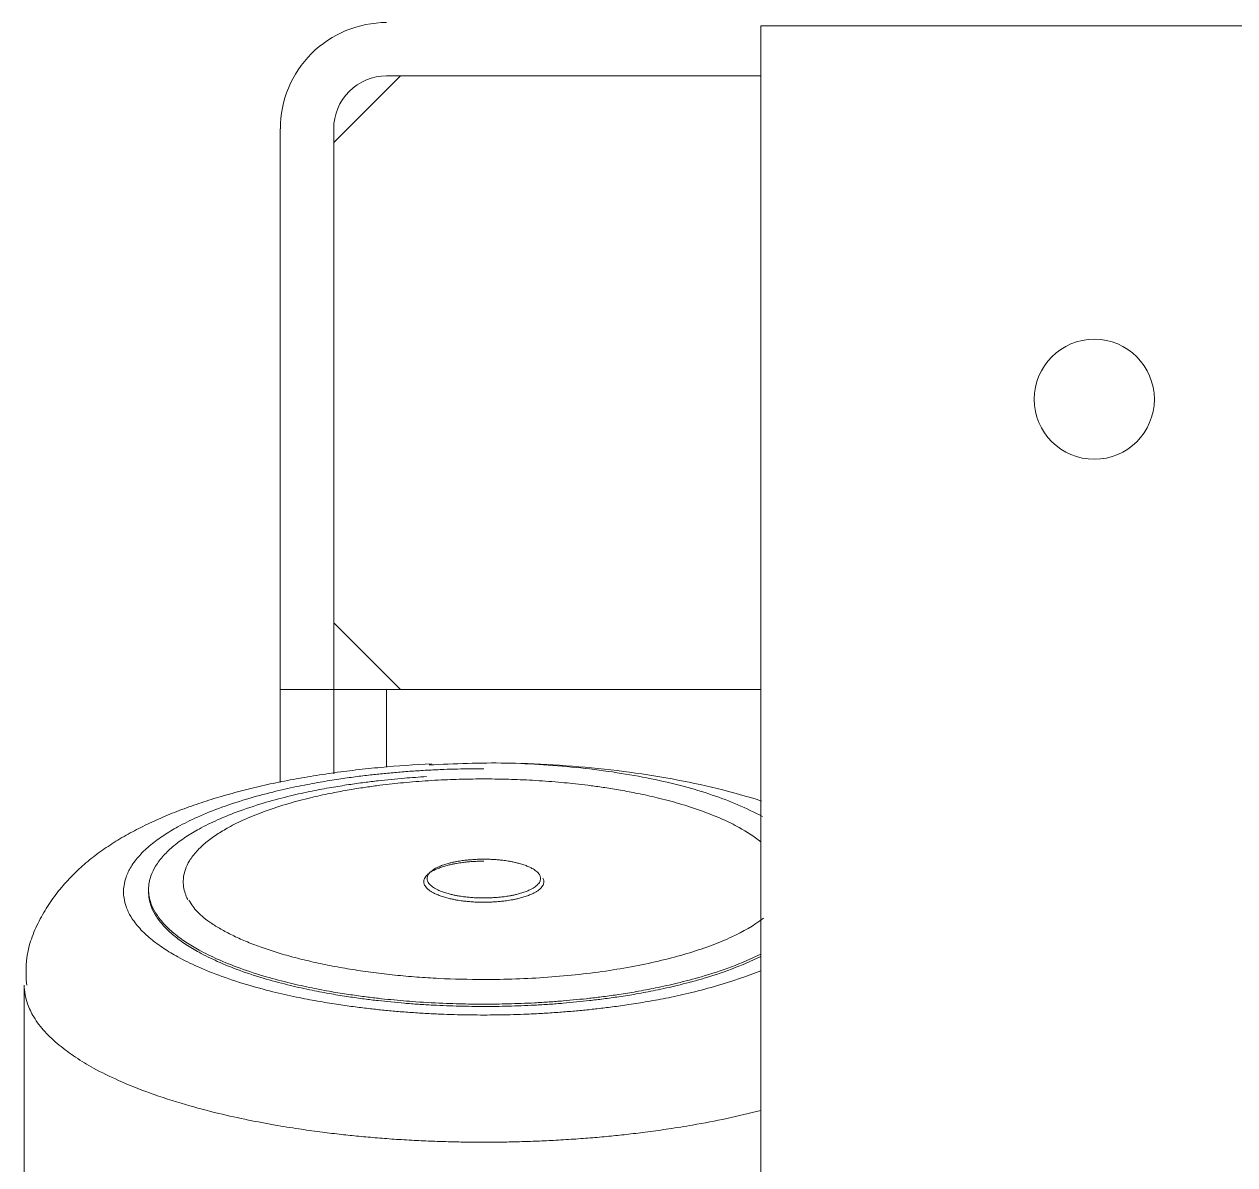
# Model space of a CAD drawing. Header units: millimetres. Extents: x 2179 to 48742, y 3478 to 161002.
# Drawn here: x 33065.2 to 33246.6, y 141957.1 to 142128.1 of the extents above; entities that cross this region are included whole.
import ezdxf

# ---------------------------------------------------------------- set-up
doc = ezdxf.new("R2010")
doc.units = ezdxf.units.MM
for name, color, linetype, lineweight in [('0-1', 7, 'Continuous', 9), ('Tenká-1', 7, 'Continuous', 9), ('Tečkovaná-1', 7, 'Continuous', 9)]:
    doc.layers.add(name, color=color, linetype=linetype, lineweight=lineweight)
doc.layers.add('2966-1_navrh dispozice stroju-HK_02_dwg-1', color=7, linetype='Continuous', lineweight=9, true_color=0x919191)

# ---------------------------------------------------------------- blocks, each defined once
blk = doc.blocks.new('2966-1_navrh dispozice stroju-HK_02_dwg-876232-1NP _ stroje')
at = {"layer": '0-1'}
for p, q in [((-61051.47, 56242.95), (-61052.55, 56241.17)), ((-61048.8, 56220.34), (-61060.75, 56227.52)), ((-61045.2, 56195.13), (-61044.9, 56194.95)), ((-61042.51, 56171.78), (-60999.42, 56145.88))]:
    blk.add_line(p, q, dxfattribs=at)
at = {"layer": '0-1', "flags": 128}
blk.add_lwpolyline([(-60557.66, 56219.14), (-60650.4, 56064.87), (-61108.93, 56340.5), (-61016.2, 56494.77)], close=True, dxfattribs=at)
blk.add_lwpolyline([(-61042.54, 56235.16), (-61052.55, 56241.17), (-61056.63, 56234.38), (-61045.76, 56227.85)], dxfattribs=at)
at = {"layer": '0-1'}
blk.add_circle((-61035.18, 56354.5), 9, dxfattribs=at)
for points, knots in [([(-61009.23, 56280.72), (-61012.7, 56277.68), (-61017.66, 56272.62), (-61025.46, 56263.25), (-61029.86, 56257.06), (-61032.64, 56252.76)], [0, 0, 0, 0, 0.378286, 0.579551, 1, 1, 1, 1]), ([(-61007.17, 56279.62), (-61009.53, 56278.25), (-61012.96, 56275.71), (-61017.31, 56271.73), (-61020.72, 56268.21), (-61024.13, 56264.3), (-61027.5, 56260.05), (-61030.77, 56255.54), (-61034.98, 56249.21), (-61037.74, 56244.18), (-61039.55, 56240.8)], [0, 0, 0, 0, 0.160061, 0.249648, 0.345678, 0.447405, 0.554106, 0.664048, 0.77467, 1, 1, 1, 1]), ([(-61004.07, 56277.46), (-61005.29, 56277.02), (-61007.27, 56276.03), (-61010.05, 56274.24), (-61012.64, 56272.27), (-61015.24, 56270), (-61017.64, 56267.67), (-61019.71, 56265.49), (-61021.48, 56263.5), (-61023.01, 56261.7), (-61024.34, 56260.05), (-61025.51, 56258.55), (-61026.6, 56257.1), (-61027.67, 56255.65), (-61028.76, 56254.11), (-61029.83, 56252.55), (-61030.84, 56251.02), (-61031.78, 56249.56), (-61032.67, 56248.15), (-61033.52, 56246.75), (-61034.36, 56245.34), (-61035.19, 56243.89), (-61036.04, 56242.38), (-61036.91, 56240.76), (-61037.79, 56239.08), (-61038.64, 56237.4), (-61039.42, 56235.77), (-61040.19, 56234.13), (-61040.96, 56232.39), (-61041.79, 56230.44), (-61042.67, 56228.24), (-61043.6, 56225.75), (-61044.55, 56222.91), (-61045.48, 56219.69), (-61046.27, 56216.32), (-61046.79, 56213.12), (-61047.02, 56210.43), (-61047.03, 56208.16), (-61046.85, 56206.17), (-61046.45, 56204.3), (-61045.83, 56202.69), (-61045.04, 56201.48), (-61044.26, 56200.69), (-61043.53, 56200.18), (-61042.47, 56199.64), (-61041.56, 56199.45), (-61040.91, 56199.4)], [0, 0, 0, 0, 0.040343, 0.068753, 0.1029, 0.141436, 0.176265, 0.207277, 0.234776, 0.25921, 0.281048, 0.300716, 0.318586, 0.337359, 0.356956, 0.377378, 0.396302, 0.414185, 0.431413, 0.448322, 0.465232, 0.482459, 0.500343, 0.519266, 0.539689, 0.559285, 0.578059, 0.595929, 0.615597, 0.637435, 0.661869, 0.689367, 0.72038, 0.755208, 0.793745, 0.827892, 0.856302, 0.877716, 0.898582, 0.918475, 0.937129, 0.951881, 0.963141, 0.971358, 0.979576, 1, 1, 1, 1]), ([(-60994.03, 56271.89), (-60993.83, 56270.07), (-60993.91, 56267.16), (-60994.51, 56263.13), (-60995.27, 56259.69), (-60996.31, 56255.99), (-60997.62, 56252.08), (-60999.2, 56248.02), (-61001.03, 56243.84), (-61003.78, 56238.17), (-61006.09, 56233.99), (-61007.74, 56231.25)], [0, 0, 0, 0, 0.12629, 0.199728, 0.280982, 0.369652, 0.464646, 0.565039, 0.67034, 0.779253, 1, 1, 1, 1]), ([(-61034.84, 56247.54), (-61035.52, 56246.41), (-61036.53, 56244.68), (-61037.86, 56242.3), (-61038.91, 56240.36), (-61039.96, 56238.35), (-61040.97, 56236.33), (-61041.91, 56234.38), (-61042.83, 56232.42), (-61043.76, 56230.33), (-61044.75, 56228), (-61045.81, 56225.36), (-61046.92, 56222.37), (-61048.06, 56218.96), (-61049.18, 56215.11), (-61050.12, 56211.07), (-61050.75, 56207.23), (-61051.02, 56204.01), (-61051.03, 56201.29), (-61050.82, 56198.9), (-61050.34, 56196.66), (-61049.59, 56194.73), (-61048.65, 56193.28), (-61047.72, 56192.34), (-61046.84, 56191.72), (-61045.89, 56191.24), (-61044.62, 56190.86), (-61042.89, 56190.71), (-61040.84, 56190.95), (-61038.64, 56191.58), (-61036.43, 56192.51), (-61034.03, 56193.79), (-61031.31, 56195.55), (-61028.21, 56197.91), (-61025.09, 56200.63), (-61022.21, 56203.43), (-61019.74, 56206.03), (-61017.62, 56208.42), (-61015.79, 56210.59), (-61014.19, 56212.56), (-61012.78, 56214.36), (-61011.48, 56216.09), (-61010.2, 56217.83), (-61008.89, 56219.68), (-61007.61, 56221.55), (-61006.39, 56223.38), (-61005.26, 56225.13), (-61004.2, 56226.83), (-61003.18, 56228.5), (-61002.18, 56230.19), (-61001.18, 56231.93), (-61000.16, 56233.74), (-60999.11, 56235.68), (-60998.07, 56237.69), (-60997.05, 56239.71), (-60996.11, 56241.66), (-60995.19, 56243.62), (-60994.26, 56245.71), (-60993.27, 56248.05), (-60992.21, 56250.68), (-60991.1, 56253.67), (-60989.96, 56257.08), (-60988.62, 56261.71), (-60987.85, 56265.25), (-60987.5, 56267.5)], [0, 0, 0, 0, 0.024172, 0.036836, 0.050235, 0.064696, 0.078573, 0.091866, 0.10452, 0.118447, 0.13391, 0.151212, 0.170684, 0.192644, 0.217306, 0.244594, 0.268773, 0.28889, 0.304053, 0.318828, 0.332915, 0.346124, 0.35657, 0.364543, 0.370362, 0.37618, 0.384153, 0.394599, 0.407808, 0.421895, 0.43667, 0.451833, 0.47195, 0.496129, 0.523417, 0.548079, 0.570039, 0.589511, 0.606813, 0.622276, 0.636203, 0.648857, 0.66215, 0.676027, 0.690488, 0.703887, 0.716551, 0.728749, 0.740723, 0.752697, 0.764895, 0.777559, 0.790958, 0.805419, 0.819296, 0.832589, 0.845243, 0.85917, 0.874633, 0.891935, 0.911407, 0.933367, 0.958029, 1, 1, 1, 1]), ([(-61044.9, 56194.95), (-61044.3, 56194.59), (-61043.14, 56194.16), (-61041.23, 56193.99), (-61039.33, 56194.22), (-61037.27, 56194.8), (-61035.22, 56195.67), (-61032.99, 56196.87), (-61030.46, 56198.5), (-61027.57, 56200.69), (-61024.67, 56203.23), (-61021.99, 56205.83), (-61019.69, 56208.26), (-61017.72, 56210.47), (-61016.01, 56212.49), (-61014.52, 56214.33), (-61013.22, 56216), (-61012, 56217.61), (-61010.81, 56219.24), (-61009.59, 56220.95), (-61008.4, 56222.69), (-61007.27, 56224.4), (-61006.22, 56226.03), (-61005.23, 56227.61), (-61004.28, 56229.17), (-61003.34, 56230.74), (-61002.42, 56232.35), (-61001.47, 56234.04), (-61000.5, 56235.84), (-60999.52, 56237.71), (-60998.57, 56239.6), (-60997.7, 56241.41), (-60996.85, 56243.24), (-60995.98, 56245.18), (-60995.06, 56247.35), (-60994.07, 56249.8), (-60993.04, 56252.59), (-60991.98, 56255.76), (-60990.44, 56261.07), (-60989.58, 56265.43), (-60989.32, 56268.6)], [0, 0, 0, 0, 0.021201, 0.03726, 0.057566, 0.079222, 0.101936, 0.125247, 0.156174, 0.193345, 0.235295, 0.273209, 0.306969, 0.336903, 0.363502, 0.387274, 0.408684, 0.428137, 0.448573, 0.469906, 0.492137, 0.512737, 0.532205, 0.550958, 0.569366, 0.587773, 0.606526, 0.625994, 0.646594, 0.668825, 0.690158, 0.710594, 0.730047, 0.751458, 0.77523, 0.801828, 0.831763, 0.865522, 0.903436, 1, 1, 1, 1]), ([(-61010.14, 56220.79), (-61009.25, 56222.05), (-61008.03, 56223.86), (-61006.52, 56226.21), (-61005.53, 56227.78), (-61004.57, 56229.34), (-61003.64, 56230.92), (-61002.71, 56232.53), (-61001.77, 56234.22), (-61000.79, 56236.02), (-60999.82, 56237.89), (-60998.87, 56239.77), (-60998, 56241.59), (-60997.14, 56243.41), (-60996.28, 56245.36), (-60995.35, 56247.53), (-60994.37, 56249.98), (-60993.34, 56252.77), (-60992.28, 56255.94), (-60990.73, 56261.25), (-60989.88, 56265.6), (-60989.62, 56268.78)], [0, 0, 0, 0, 0.087639, 0.124091, 0.159205, 0.193671, 0.228138, 0.263252, 0.299703, 0.338275, 0.379901, 0.419845, 0.45811, 0.494535, 0.534624, 0.579135, 0.628939, 0.684989, 0.748202, 0.819192, 1, 1, 1, 1]), ([(-61042.52, 56171.79), (-61041.7, 56171.29), (-61040.1, 56170.69), (-61037.49, 56170.47), (-61034.87, 56170.77), (-61032.06, 56171.58), (-61029.25, 56172.76), (-61026.18, 56174.4), (-61022.72, 56176.64), (-61018.76, 56179.65), (-61014.79, 56183.12), (-61011.11, 56186.69), (-61007.96, 56190.02), (-61005.25, 56193.06), (-61002.91, 56195.82), (-61000.88, 56198.34), (-60999.08, 56200.64), (-60997.42, 56202.84), (-60995.79, 56205.07), (-60994.12, 56207.42), (-60992.48, 56209.81), (-60990.93, 56212.15), (-60989.49, 56214.38), (-60988.13, 56216.54), (-60986.83, 56218.68), (-60985.55, 56220.83), (-60984.28, 56223.05), (-60982.98, 56225.36), (-60981.65, 56227.83), (-60980.31, 56230.4), (-60979.01, 56232.97), (-60977.81, 56235.46), (-60976.64, 56237.96), (-60975.46, 56240.63), (-60974.19, 56243.6), (-60972.05, 56248.94), (-60970.52, 56253.37), (-60969.53, 56256.7)], [0, 0, 0, 0, 0.024185, 0.042454, 0.065555, 0.090191, 0.116031, 0.14255, 0.177733, 0.22002, 0.267743, 0.310874, 0.34928, 0.383334, 0.413593, 0.440636, 0.464993, 0.487123, 0.510372, 0.534641, 0.559931, 0.583366, 0.605513, 0.626847, 0.647788, 0.668729, 0.690063, 0.712209, 0.735644, 0.760935, 0.785203, 0.808452, 0.830582, 0.854939, 0.881982, 0.912242, 1, 1, 1, 1]), ([(-61016.34, 56246.33), (-61016.38, 56246.36), (-61016.49, 56246.41), (-61016.69, 56246.47), (-61016.96, 56246.5), (-61017.28, 56246.46), (-61017.63, 56246.36), (-61017.98, 56246.21), (-61018.35, 56246.01), (-61018.78, 56245.73), (-61019.27, 56245.36), (-61019.76, 56244.93), (-61020.21, 56244.49), (-61020.6, 56244.08), (-61020.94, 56243.71), (-61021.23, 56243.37), (-61021.48, 56243.06), (-61021.7, 56242.77), (-61021.9, 56242.5), (-61022.1, 56242.23), (-61022.31, 56241.94), (-61022.51, 56241.64), (-61022.7, 56241.35), (-61022.88, 56241.08), (-61023.05, 56240.81), (-61023.21, 56240.55), (-61023.37, 56240.28), (-61023.52, 56240.01), (-61023.68, 56239.72), (-61023.85, 56239.42), (-61024.01, 56239.1), (-61024.17, 56238.78), (-61024.32, 56238.48), (-61024.47, 56238.17), (-61024.61, 56237.84), (-61024.77, 56237.47), (-61024.94, 56237.06), (-61025.11, 56236.58), (-61025.29, 56236.05), (-61025.47, 56235.44), (-61025.61, 56234.81), (-61025.71, 56234.2), (-61025.76, 56233.69), (-61025.76, 56233.27), (-61025.72, 56232.89), (-61025.65, 56232.54), (-61025.53, 56232.23), (-61025.38, 56232.01), (-61025.24, 56231.86), (-61025.14, 56231.79), (-61025.1, 56231.76)], [0.5, 0.5, 0.5, 0.5, 0.5039278, 0.5093096, 0.5163608, 0.525277, 0.5347857, 0.5447592, 0.5549947, 0.568574, 0.5848954, 0.603315, 0.6199622, 0.6347856, 0.6479293, 0.6596084, 0.6700462, 0.6794473, 0.6879888, 0.696962, 0.7063289, 0.7160903, 0.7251354, 0.7336833, 0.7419175, 0.75, 0.7580825, 0.7663167, 0.7748646, 0.7839097, 0.7936711, 0.803038, 0.8120112, 0.8205527, 0.8299538, 0.8403916, 0.8520707, 0.8652144, 0.8800378, 0.896685, 0.9151046, 0.931426, 0.9450053, 0.9552408, 0.9652143, 0.974723, 0.9836392, 0.9906904, 0.9960722, 1, 1, 1, 1]), ([(-61025.1, 56231.76), (-61025.05, 56231.74), (-61024.95, 56231.68), (-61024.75, 56231.62), (-61024.48, 56231.6), (-61024.15, 56231.64), (-61023.81, 56231.74), (-61023.46, 56231.88), (-61023.08, 56232.09), (-61022.65, 56232.36), (-61022.17, 56232.73), (-61021.68, 56233.16), (-61021.22, 56233.6), (-61020.83, 56234.01), (-61020.5, 56234.39), (-61020.21, 56234.73), (-61019.96, 56235.04), (-61019.74, 56235.32), (-61019.53, 56235.6), (-61019.33, 56235.87), (-61019.12, 56236.16), (-61018.92, 56236.46), (-61018.73, 56236.74), (-61018.55, 56237.02), (-61018.39, 56237.29), (-61018.23, 56237.55), (-61018.07, 56237.82), (-61017.91, 56238.09), (-61017.75, 56238.37), (-61017.59, 56238.68), (-61017.42, 56239), (-61017.26, 56239.31), (-61017.11, 56239.62), (-61016.97, 56239.93), (-61016.82, 56240.26), (-61016.67, 56240.63), (-61016.5, 56241.04), (-61016.33, 56241.51), (-61016.15, 56242.05), (-61015.97, 56242.66), (-61015.82, 56243.29), (-61015.72, 56243.9), (-61015.68, 56244.4), (-61015.68, 56244.83), (-61015.71, 56245.21), (-61015.79, 56245.56), (-61015.9, 56245.86), (-61016.05, 56246.09), (-61016.2, 56246.24), (-61016.3, 56246.31), (-61016.34, 56246.33)], [0, 0, 0, 0, 0.0039278, 0.0093096, 0.0163608, 0.025277, 0.0347857, 0.0447592, 0.0549947, 0.068574, 0.0848954, 0.103315, 0.1199622, 0.1347856, 0.1479293, 0.1596084, 0.1700462, 0.1794473, 0.1879888, 0.196962, 0.2063289, 0.2160903, 0.2251354, 0.2336833, 0.2419175, 0.25, 0.2580825, 0.2663167, 0.2748646, 0.2839097, 0.2936711, 0.303038, 0.3120112, 0.3205527, 0.3299538, 0.3403916, 0.3520707, 0.3652144, 0.3800378, 0.396685, 0.4151046, 0.431426, 0.4450053, 0.4552408, 0.4652143, 0.474723, 0.4836392, 0.4906904, 0.4960722, 0.5, 0.5, 0.5, 0.5]), ([(-61024.95, 56231.09), (-61024.84, 56231.03), (-61024.64, 56230.95), (-61024.3, 56230.92), (-61023.95, 56230.96), (-61023.59, 56231.07), (-61023.22, 56231.22), (-61022.82, 56231.43), (-61022.37, 56231.73), (-61021.85, 56232.12), (-61021.33, 56232.57), (-61020.85, 56233.04), (-61020.44, 56233.48), (-61020.08, 56233.87), (-61019.78, 56234.23), (-61019.51, 56234.56), (-61019.28, 56234.86), (-61019.06, 56235.15), (-61018.85, 56235.44), (-61018.63, 56235.75), (-61018.41, 56236.06), (-61018.21, 56236.37), (-61018.02, 56236.66), (-61017.85, 56236.94), (-61017.68, 56237.22), (-61017.51, 56237.5), (-61017.34, 56237.79), (-61017.17, 56238.09), (-61017, 56238.42), (-61016.82, 56238.75), (-61016.65, 56239.09), (-61016.5, 56239.41), (-61016.35, 56239.74), (-61016.19, 56240.09), (-61016.02, 56240.48), (-61015.85, 56240.92), (-61015.66, 56241.42), (-61015.47, 56241.98), (-61015.29, 56242.63), (-61015.13, 56243.3), (-61015.03, 56243.94), (-61014.98, 56244.48), (-61014.98, 56244.93), (-61015.01, 56245.33), (-61015.09, 56245.7), (-61015.22, 56246.02), (-61015.38, 56246.26), (-61015.53, 56246.42), (-61015.68, 56246.52), (-61015.89, 56246.63), (-61016.08, 56246.67), (-61016.22, 56246.68)], [0, 0, 0, 0, 0.018105, 0.031818, 0.049157, 0.067649, 0.087045, 0.106951, 0.133359, 0.1651, 0.200922, 0.233296, 0.262124, 0.287685, 0.310398, 0.330697, 0.34898, 0.365591, 0.383042, 0.401258, 0.420241, 0.437832, 0.454455, 0.470469, 0.486187, 0.501906, 0.517919, 0.534543, 0.552133, 0.571117, 0.589333, 0.606784, 0.623395, 0.641677, 0.661976, 0.684689, 0.71025, 0.739078, 0.771453, 0.807274, 0.839015, 0.865424, 0.885329, 0.904725, 0.923217, 0.940557, 0.95427, 0.964736, 0.972375, 0.980013, 1, 1, 1, 1]), ([(-61039.5, 56241.18), (-61040.7, 56238.95), (-61042.43, 56235.58), (-61044.55, 56231.04), (-61046.03, 56227.66), (-61047.4, 56224.31), (-61048.65, 56221), (-61049.78, 56217.73), (-61050.78, 56214.51), (-61051.65, 56211.35), (-61052.39, 56208.25), (-61053, 56205.21), (-61053.46, 56202.24), (-61053.77, 56199.32), (-61053.93, 56196.45), (-61053.92, 56193.63), (-61053.72, 56190.86), (-61053.31, 56188.13), (-61052.66, 56185.43), (-61051.74, 56182.78), (-61050.53, 56180.18), (-61049.04, 56177.68), (-61046.61, 56174.58), (-61044.08, 56172.93), (-61042.31, 56172.09)], [0, 0, 0, 0, 0.100269, 0.149592, 0.198154, 0.245832, 0.292511, 0.338099, 0.382521, 0.425726, 0.467686, 0.508429, 0.548041, 0.586652, 0.624406, 0.661458, 0.697991, 0.734246, 0.77056, 0.807388, 0.845139, 0.883605, 0.922053, 1, 1, 1, 1]), ([(-61022.95, 56240.39), (-61023.07, 56240.2), (-61023.23, 56239.92), (-61023.46, 56239.52), (-61023.63, 56239.2), (-61023.81, 56238.86), (-61023.98, 56238.52), (-61024.13, 56238.2), (-61024.28, 56237.87), (-61024.44, 56237.52), (-61024.61, 56237.14), (-61024.78, 56236.7), (-61024.97, 56236.2), (-61025.16, 56235.63), (-61025.34, 56234.99), (-61025.5, 56234.32), (-61025.6, 56233.67), (-61025.65, 56233.14), (-61025.65, 56232.68), (-61025.62, 56232.29), (-61025.54, 56231.91), (-61025.41, 56231.59), (-61025.23, 56231.3), (-61025.06, 56231.16), (-61024.95, 56231.09)], [0, 0, 0, 0, 0.065267, 0.099458, 0.135639, 0.174684, 0.212152, 0.248045, 0.282211, 0.319815, 0.361567, 0.408283, 0.460857, 0.520151, 0.58674, 0.660418, 0.725704, 0.780021, 0.820963, 0.860857, 0.898892, 0.934557, 0.962761, 1, 1, 1, 1]), ([(-61038.25, 56239.56), (-61038.76, 56238.58), (-61039.57, 56236.99), (-61040.62, 56234.82), (-61041.47, 56232.99), (-61042.34, 56231.05), (-61043.26, 56228.87), (-61044.24, 56226.42), (-61045.28, 56223.64), (-61046.34, 56220.47), (-61047.38, 56216.88), (-61048.26, 56213.13), (-61048.84, 56209.55), (-61049.1, 56206.55), (-61049.11, 56204.02), (-61048.91, 56201.8), (-61048.46, 56199.71), (-61047.76, 56197.92), (-61046.73, 56196.32), (-61045.8, 56195.49), (-61045.2, 56195.13)], [0, 0, 0, 0, 0.069893, 0.112267, 0.152603, 0.196997, 0.246287, 0.301439, 0.363507, 0.433507, 0.512119, 0.599102, 0.676176, 0.740301, 0.788635, 0.835733, 0.880635, 0.92274, 0.956037, 1, 1, 1, 1]), ([(-61007.74, 56231.25), (-61008.92, 56229.33), (-61010.69, 56226.49), (-61013.22, 56222.83), (-61015.15, 56220.18), (-61017.13, 56217.62), (-61019.13, 56215.17), (-61021.13, 56212.86), (-61023.12, 56210.71), (-61025.08, 56208.72), (-61027.02, 56206.9), (-61028.92, 56205.25), (-61030.78, 56203.79), (-61032.57, 56202.53), (-61034.27, 56201.48), (-61035.84, 56200.65), (-61037.25, 56200.04), (-61038.85, 56199.57), (-61040.01, 56199.48), (-61040.74, 56199.48)], [0, 0, 0, 0, 0.143521, 0.213327, 0.283249, 0.352396, 0.419772, 0.484737, 0.547009, 0.606463, 0.66297, 0.716402, 0.76663, 0.813387, 0.856119, 0.893986, 0.926302, 0.953546, 1, 1, 1, 1]), ([(-61045.2, 56195.13), (-61044.6, 56194.77), (-61043.43, 56194.34), (-61041.53, 56194.17), (-61039.62, 56194.4), (-61037.57, 56194.98), (-61035.52, 56195.85), (-61033.28, 56197.04), (-61030.76, 56198.68), (-61027.87, 56200.87), (-61024.97, 56203.4), (-61022.29, 56206.01), (-61019.99, 56208.43), (-61018.01, 56210.65), (-61016.31, 56212.67), (-61014.82, 56214.51), (-61013.51, 56216.18), (-61011.96, 56218.25), (-61010.85, 56219.77), (-61010.14, 56220.79)], [0, 0, 0, 0, 0.045505, 0.079971, 0.123553, 0.170031, 0.218781, 0.268812, 0.335188, 0.414966, 0.505001, 0.586372, 0.658828, 0.723074, 0.780161, 0.831181, 0.877133, 0.918884, 1, 1, 1, 1])]:
    blk.add_open_spline(points, degree=3, knots=knots, dxfattribs=at)
at = {"layer": 'Tenká-1'}
for p, q in [((-61130.32, 56290.35), (-61131.4, 56288.57)), ((-61128.69, 56277.7), (-61126.91, 56276.63))]:
    blk.add_line(p, q, dxfattribs=at)
at = {"layer": 'Tenká-1', "flags": 128}
blk.add_lwpolyline([(-61065.2, 56239.53), (-61056.63, 56234.38), (-61060.75, 56227.52), (-61132.81, 56270.84)], dxfattribs=at)
at = {"layer": 'Tenká-1'}
for radius in [15.92, 7.92]:
    blk.add_arc((-61124.61, 56284.49), radius, 148.9896, 238.9896, dxfattribs=at)
at = {"layer": 'Tečkovaná-1', "flags": 128}
for points in [[(-61126.91, 56276.63), (-61130.32, 56290.35), (-61102.5, 56336.63)], [(-61023.65, 56289.23), (-61051.47, 56242.95), (-61065.2, 56239.53), (-61126.91, 56276.63)]]:
    blk.add_lwpolyline(points, dxfattribs=at)

msp = doc.modelspace()

# ---------------------------------------------------------------- block references
at = {"layer": '2966-1_navrh dispozice stroju-HK_02_dwg-1', "rotation": 301.0103595051887}
msp.add_blockref('2966-1_navrh dispozice stroju-HK_02_dwg-876232-1NP _ stroje', (16370.46, 60726.75), dxfattribs=at)

doc.saveas('drawing.dxf')
